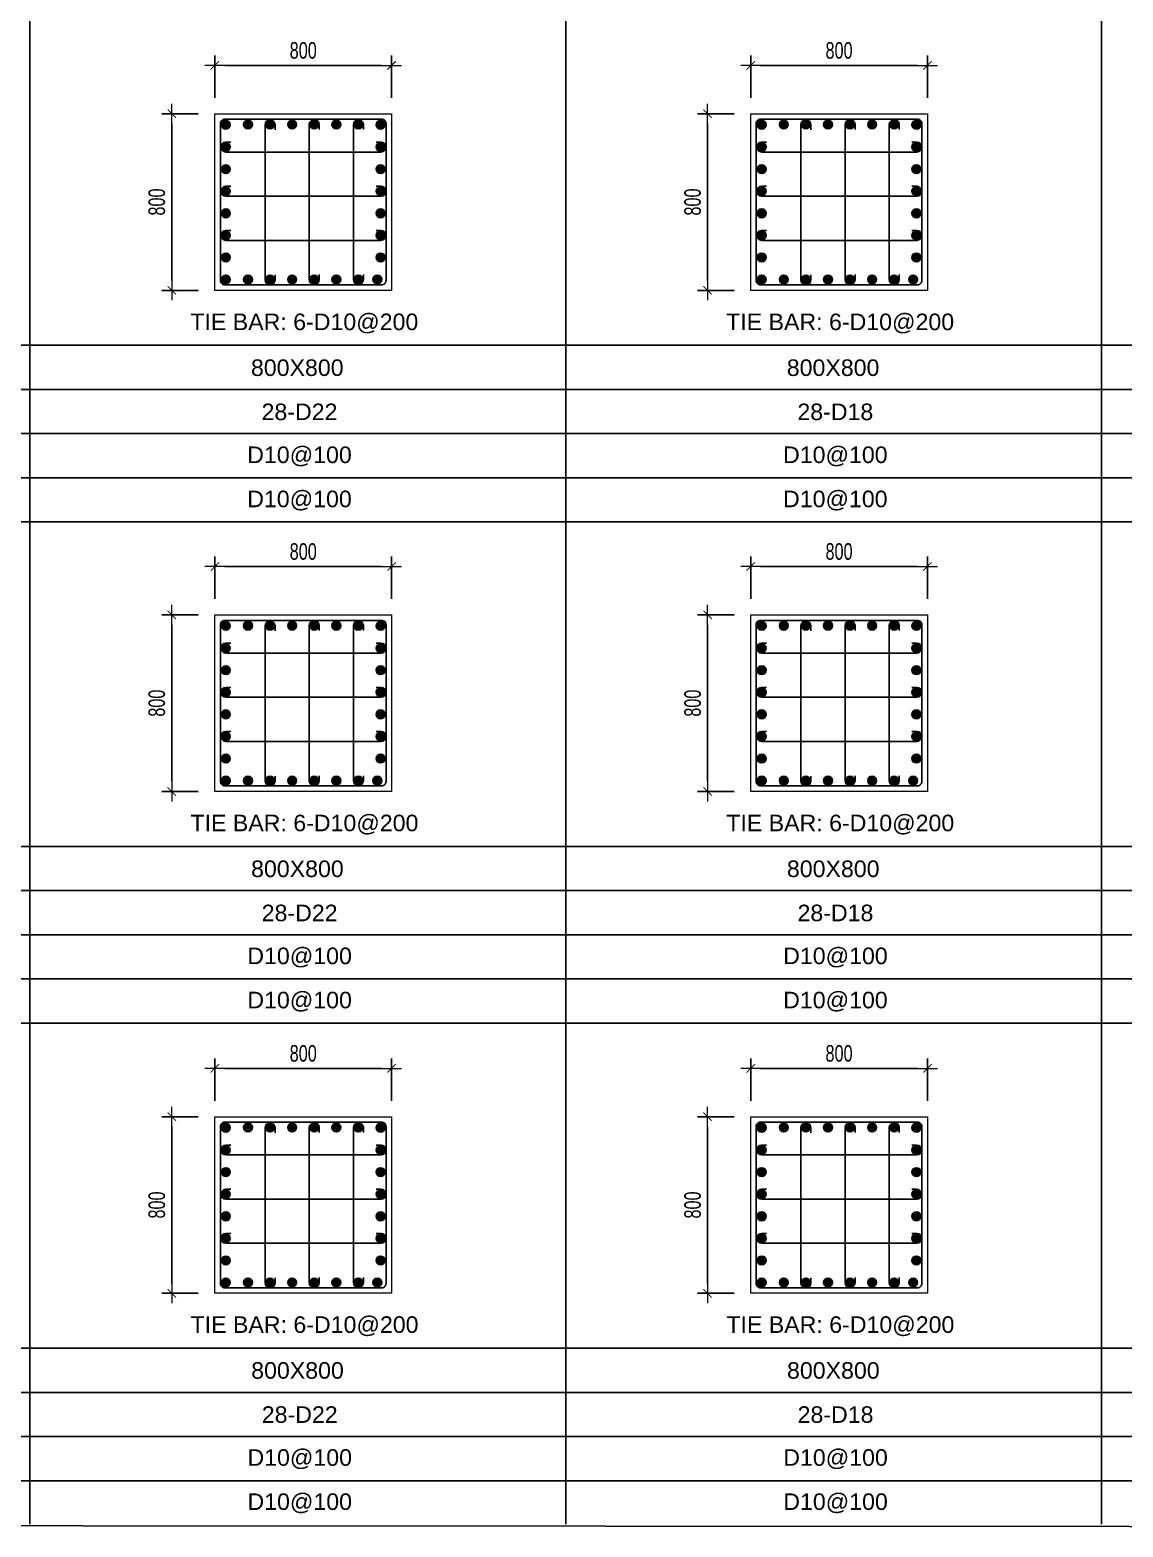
# Model space of a CAD drawing. Header units: millimetres. Extents: x 49323 to 538172, y -39336 to 181761.
# Drawn here: x 273665 to 278614, y 149341 to 156121 of the extents above; entities that cross this region are included whole.
import ezdxf
from ezdxf.enums import TextEntityAlignment as Align

# ---------------------------------------------------------------- set-up
doc = ezdxf.new("R2010")
doc.units = ezdxf.units.MM
doc.linetypes.add('CENTER2', pattern=[1.125, 0.75, -0.125, 0.125, -0.125])
doc.layers.get('Defpoints').update_dxf_attribs({"color": 151, "lineweight": 9})
for name, color, linetype in [('2', 2, 'Continuous'), ('A-ANNO-LEAD', 4, 'Continuous'), ('CEN', 1, 'CENTER2'), ('STL', 3, 'Continuous'), ('TIT1', 3, 'Continuous')]:
    doc.layers.add(name, color=color, linetype=linetype)
doc.layers.add('NDC_S_CONTINUOUS', color=3, linetype='Continuous', lineweight=20)
doc.layers.add('NDC_S_DIM', color=1, linetype='Continuous', lineweight=15)
doc.styles.add('NDC_ARIAL', font='arial.ttf', dxfattribs={"width": 0.85})
doc.styles.add('NDC_DIM', font='', dxfattribs={"width": 0.75})
doc.styles.get('NDC_DIM').set_extended_font_data('Dotum')
doc.dimstyles.new('NDC_dim_30', dxfattribs={"dimscale": 30, "dimtxt": 2.5, "dimasz": 1.5, "dimexe": 1.5, "dimexo": 2.5, "dimgap": 1, "dimtad": 1, "dimdec": 0, "dimzin": 0, "dimdsep": 46, "dimtxsty": 'NDC_DIM', "dimblk": 'DIMMARK', "dimcen": 0.09, "dimdle": 1.2, "dimclrd": 1, "dimclre": 1, "dimclrt": 3, "dimadec": 0, "dimazin": 0, "dimtfac": 1, "dimtdec": 0, "dimtix": 1, "dimtofl": 0, "dimtmove": 0, "dimatfit": 3, "dimfxl": 8, "dimfxlon": 1, "dimtolj": 1, "dimtzin": 0, "dimarcsym": 0})

# ---------------------------------------------------------------- blocks, each defined once
blk = doc.blocks.new('8')
at = {"layer": '2'}
blk.add_hatch(color=256, dxfattribs=at).paths.add_polyline_path([(20, 0, 0.386127), (1.9, 19.9), (-1.9, 19.9, 0.386127), (-20, 0, 1)])
blk.add_circle((0, 0), 20, dxfattribs=at)
blk = doc.blocks.new('5')
at = {"layer": 'CEN', "rotation": 180}
blk.add_blockref('8', (0, 0), dxfattribs=at)
blk = doc.blocks.new('DIMMARK')
at = {"layer": 'NDC_S_DIM', "color": 1}
blk.add_line((-1.5, 0), (1, 0), dxfattribs=at)
at = {"layer": 'NDC_S_DIM', "color": 2, "const_width": 0.1}
blk.add_lwpolyline([(-0.42, -0.42), (0.42, 0.42)], dxfattribs=at)
blk = doc.blocks.new('*D1350')
at = {"layer": 'Defpoints', "color": 0, "ltscale": 40, "transparency": 16777216}
for p in [(275302.3, 151418.3), (274502.3, 151196.9), (275302.3, 151196.9)]:
    blk.add_point(p, dxfattribs=at)
at = {"layer": 'NDC_S_DIM', "color": 1, "lineweight": -2, "ltscale": 40, "transparency": 16777216}
for p, q in [((274502.3, 151271.9), (274502.3, 151463.3)), ((274547.3, 151418.3), (275257.3, 151418.3)), ((275302.3, 151271.9), (275302.3, 151463.3))]:
    blk.add_line(p, q, dxfattribs=at)
at = {"layer": 'NDC_S_DIM', "color": 1, "lineweight": -2, "ltscale": 40, "transparency": 16777216, "xscale": 45, "yscale": 45, "zscale": 45, "rotation": 180}
blk.add_blockref('DIMMARK', (274502.3, 151418.3), dxfattribs=at)
at = {"layer": 'NDC_S_DIM', "color": 1, "lineweight": -2, "ltscale": 40, "transparency": 16777216, "xscale": 45, "yscale": 45, "zscale": 45}
blk.add_blockref('DIMMARK', (275302.3, 151418.3), dxfattribs=at)
at = {"layer": 'NDC_S_DIM', "color": 3, "ltscale": 40, "transparency": 16777216, "insert": (274902.3, 151485.8), "char_height": 75, "attachment_point": 5, "style": 'NDC_DIM'}
blk.add_mtext('\\A1;800', dxfattribs=at)
blk = doc.blocks.new('*D1351')
at = {"layer": 'Defpoints', "color": 0, "ltscale": 40, "transparency": 16777216}
for p in [(274502.3, 151199.5), (274306.9, 150399.5), (274502.3, 150399.5)]:
    blk.add_point(p, dxfattribs=at)
at = {"layer": 'NDC_S_DIM', "color": 1, "lineweight": -2, "ltscale": 40, "transparency": 16777216}
for p, q in [((274427.3, 151199.5), (274261.9, 151199.5)), ((274306.9, 151154.5), (274306.9, 150444.5)), ((274427.3, 150399.5), (274261.9, 150399.5))]:
    blk.add_line(p, q, dxfattribs=at)
at = {"layer": 'NDC_S_DIM', "color": 1, "lineweight": -2, "ltscale": 40, "transparency": 16777216, "xscale": 45, "yscale": 45, "zscale": 45}
for p, rotation in [((274306.9, 151199.5), 90), ((274306.9, 150399.5), 270)]:
    blk.add_blockref('DIMMARK', p, dxfattribs=dict(at, rotation=rotation))
at = {"layer": 'NDC_S_DIM', "color": 3, "ltscale": 40, "transparency": 16777216, "insert": (274239.4, 150799.5), "char_height": 75, "attachment_point": 5, "rotation": 90, "style": 'NDC_DIM'}
blk.add_mtext('\\A1;800', dxfattribs=at)
blk = doc.blocks.new('*D1352')
at = {"layer": 'Defpoints', "color": 0, "ltscale": 40, "transparency": 16777216}
for p in [(275302.3, 153691.1), (274502.3, 153469.8), (275302.3, 153469.8)]:
    blk.add_point(p, dxfattribs=at)
at = {"layer": 'NDC_S_DIM', "color": 1, "lineweight": -2, "ltscale": 40, "transparency": 16777216}
for p, q in [((274502.3, 153544.8), (274502.3, 153736.1)), ((275302.3, 153544.8), (275302.3, 153736.1)), ((274547.3, 153691.1), (275257.3, 153691.1))]:
    blk.add_line(p, q, dxfattribs=at)
at = {"layer": 'NDC_S_DIM', "color": 1, "lineweight": -2, "ltscale": 40, "transparency": 16777216, "xscale": 45, "yscale": 45, "zscale": 45, "rotation": 180}
blk.add_blockref('DIMMARK', (274502.3, 153691.1), dxfattribs=at)
at = {"layer": 'NDC_S_DIM', "color": 1, "lineweight": -2, "ltscale": 40, "transparency": 16777216, "xscale": 45, "yscale": 45, "zscale": 45}
blk.add_blockref('DIMMARK', (275302.3, 153691.1), dxfattribs=at)
at = {"layer": 'NDC_S_DIM', "color": 3, "ltscale": 40, "transparency": 16777216, "insert": (274902.3, 153758.7), "char_height": 75, "attachment_point": 5, "style": 'NDC_DIM'}
blk.add_mtext('\\A1;800', dxfattribs=at)
blk = doc.blocks.new('*D1353')
at = {"layer": 'Defpoints', "color": 0, "ltscale": 40, "transparency": 16777216}
for p in [(274502.3, 153472.3), (274306.9, 152672.3), (274502.3, 152672.3)]:
    blk.add_point(p, dxfattribs=at)
at = {"layer": 'NDC_S_DIM', "color": 1, "lineweight": -2, "ltscale": 40, "transparency": 16777216}
for p, q in [((274427.3, 153472.3), (274261.9, 153472.3)), ((274306.9, 153427.3), (274306.9, 152717.3)), ((274427.3, 152672.3), (274261.9, 152672.3))]:
    blk.add_line(p, q, dxfattribs=at)
at = {"layer": 'NDC_S_DIM', "color": 1, "lineweight": -2, "ltscale": 40, "transparency": 16777216, "xscale": 45, "yscale": 45, "zscale": 45}
for p, rotation in [((274306.9, 153472.3), 90), ((274306.9, 152672.3), 270)]:
    blk.add_blockref('DIMMARK', p, dxfattribs=dict(at, rotation=rotation))
at = {"layer": 'NDC_S_DIM', "color": 3, "ltscale": 40, "transparency": 16777216, "insert": (274239.4, 153072.3), "char_height": 75, "attachment_point": 5, "rotation": 90, "style": 'NDC_DIM'}
blk.add_mtext('\\A1;800', dxfattribs=at)
blk = doc.blocks.new('*D1354')
at = {"layer": 'Defpoints', "color": 0, "ltscale": 40, "transparency": 16777216}
for p in [(275302.3, 155960.6), (274502.3, 155739.2), (275302.3, 155739.2)]:
    blk.add_point(p, dxfattribs=at)
at = {"layer": 'NDC_S_DIM', "color": 1, "lineweight": -2, "ltscale": 40, "transparency": 16777216}
for p, q in [((274502.3, 155814.2), (274502.3, 156005.6)), ((274547.3, 155960.6), (275257.3, 155960.6)), ((275302.3, 155814.2), (275302.3, 156005.6))]:
    blk.add_line(p, q, dxfattribs=at)
at = {"layer": 'NDC_S_DIM', "color": 1, "lineweight": -2, "ltscale": 40, "transparency": 16777216, "xscale": 45, "yscale": 45, "zscale": 45, "rotation": 180}
blk.add_blockref('DIMMARK', (274502.3, 155960.6), dxfattribs=at)
at = {"layer": 'NDC_S_DIM', "color": 1, "lineweight": -2, "ltscale": 40, "transparency": 16777216, "xscale": 45, "yscale": 45, "zscale": 45}
blk.add_blockref('DIMMARK', (275302.3, 155960.6), dxfattribs=at)
at = {"layer": 'NDC_S_DIM', "color": 3, "ltscale": 40, "transparency": 16777216, "insert": (274902.3, 156028.1), "char_height": 75, "attachment_point": 5, "style": 'NDC_DIM'}
blk.add_mtext('\\A1;800', dxfattribs=at)
blk = doc.blocks.new('*D1355')
at = {"layer": 'Defpoints', "color": 0, "ltscale": 40, "transparency": 16777216}
for p in [(274502.3, 155741.8), (274306.9, 154941.8), (274502.3, 154941.8)]:
    blk.add_point(p, dxfattribs=at)
at = {"layer": 'NDC_S_DIM', "color": 1, "lineweight": -2, "ltscale": 40, "transparency": 16777216}
for p, q in [((274427.3, 155741.8), (274261.9, 155741.8)), ((274306.9, 155696.8), (274306.9, 154986.8)), ((274427.3, 154941.8), (274261.9, 154941.8))]:
    blk.add_line(p, q, dxfattribs=at)
at = {"layer": 'NDC_S_DIM', "color": 1, "lineweight": -2, "ltscale": 40, "transparency": 16777216, "xscale": 45, "yscale": 45, "zscale": 45}
for p, rotation in [((274306.9, 155741.8), 90), ((274306.9, 154941.8), 270)]:
    blk.add_blockref('DIMMARK', p, dxfattribs=dict(at, rotation=rotation))
at = {"layer": 'NDC_S_DIM', "color": 3, "ltscale": 40, "transparency": 16777216, "insert": (274239.4, 155341.8), "char_height": 75, "attachment_point": 5, "rotation": 90, "style": 'NDC_DIM'}
blk.add_mtext('\\A1;800', dxfattribs=at)
blk = doc.blocks.new('*D1358')
at = {"layer": 'Defpoints', "color": 0, "ltscale": 40, "transparency": 16777216}
for p in [(277728.4, 151418.3), (276928.4, 151196.9), (277728.4, 151196.9)]:
    blk.add_point(p, dxfattribs=at)
at = {"layer": 'NDC_S_DIM', "color": 1, "lineweight": -2, "ltscale": 40, "transparency": 16777216}
for p, q in [((276928.4, 151271.9), (276928.4, 151463.3)), ((276973.4, 151418.3), (277683.4, 151418.3)), ((277728.4, 151271.9), (277728.4, 151463.3))]:
    blk.add_line(p, q, dxfattribs=at)
at = {"layer": 'NDC_S_DIM', "color": 1, "lineweight": -2, "ltscale": 40, "transparency": 16777216, "xscale": 45, "yscale": 45, "zscale": 45, "rotation": 180}
blk.add_blockref('DIMMARK', (276928.4, 151418.3), dxfattribs=at)
at = {"layer": 'NDC_S_DIM', "color": 1, "lineweight": -2, "ltscale": 40, "transparency": 16777216, "xscale": 45, "yscale": 45, "zscale": 45}
blk.add_blockref('DIMMARK', (277728.4, 151418.3), dxfattribs=at)
at = {"layer": 'NDC_S_DIM', "color": 3, "ltscale": 40, "transparency": 16777216, "insert": (277328.4, 151485.8), "char_height": 75, "attachment_point": 5, "style": 'NDC_DIM'}
blk.add_mtext('\\A1;800', dxfattribs=at)
blk = doc.blocks.new('*D1359')
at = {"layer": 'Defpoints', "color": 0, "ltscale": 40, "transparency": 16777216}
for p in [(276928.4, 151199.5), (276733, 150399.5), (276928.4, 150399.5)]:
    blk.add_point(p, dxfattribs=at)
at = {"layer": 'NDC_S_DIM', "color": 1, "lineweight": -2, "ltscale": 40, "transparency": 16777216}
for p, q in [((276853.4, 151199.5), (276688, 151199.5)), ((276733, 151154.5), (276733, 150444.5)), ((276853.4, 150399.5), (276688, 150399.5))]:
    blk.add_line(p, q, dxfattribs=at)
at = {"layer": 'NDC_S_DIM', "color": 1, "lineweight": -2, "ltscale": 40, "transparency": 16777216, "xscale": 45, "yscale": 45, "zscale": 45}
for p, rotation in [((276733, 151199.5), 90), ((276733, 150399.5), 270)]:
    blk.add_blockref('DIMMARK', p, dxfattribs=dict(at, rotation=rotation))
at = {"layer": 'NDC_S_DIM', "color": 3, "ltscale": 40, "transparency": 16777216, "insert": (276665.5, 150799.5), "char_height": 75, "attachment_point": 5, "rotation": 90, "style": 'NDC_DIM'}
blk.add_mtext('\\A1;800', dxfattribs=at)
blk = doc.blocks.new('*D1360')
at = {"layer": 'Defpoints', "color": 0, "ltscale": 40, "transparency": 16777216}
for p in [(277728.4, 153691.1), (276928.4, 153469.8), (277728.4, 153469.8)]:
    blk.add_point(p, dxfattribs=at)
at = {"layer": 'NDC_S_DIM', "color": 1, "lineweight": -2, "ltscale": 40, "transparency": 16777216}
for p, q in [((276928.4, 153544.8), (276928.4, 153736.1)), ((277728.4, 153544.8), (277728.4, 153736.1)), ((276973.4, 153691.1), (277683.4, 153691.1))]:
    blk.add_line(p, q, dxfattribs=at)
at = {"layer": 'NDC_S_DIM', "color": 1, "lineweight": -2, "ltscale": 40, "transparency": 16777216, "xscale": 45, "yscale": 45, "zscale": 45, "rotation": 180}
blk.add_blockref('DIMMARK', (276928.4, 153691.1), dxfattribs=at)
at = {"layer": 'NDC_S_DIM', "color": 1, "lineweight": -2, "ltscale": 40, "transparency": 16777216, "xscale": 45, "yscale": 45, "zscale": 45}
blk.add_blockref('DIMMARK', (277728.4, 153691.1), dxfattribs=at)
at = {"layer": 'NDC_S_DIM', "color": 3, "ltscale": 40, "transparency": 16777216, "insert": (277328.4, 153758.7), "char_height": 75, "attachment_point": 5, "style": 'NDC_DIM'}
blk.add_mtext('\\A1;800', dxfattribs=at)
blk = doc.blocks.new('*D1361')
at = {"layer": 'Defpoints', "color": 0, "ltscale": 40, "transparency": 16777216}
for p in [(276928.4, 153472.3), (276733, 152672.3), (276928.4, 152672.3)]:
    blk.add_point(p, dxfattribs=at)
at = {"layer": 'NDC_S_DIM', "color": 1, "lineweight": -2, "ltscale": 40, "transparency": 16777216}
for p, q in [((276853.4, 153472.3), (276688, 153472.3)), ((276733, 153427.3), (276733, 152717.3)), ((276853.4, 152672.3), (276688, 152672.3))]:
    blk.add_line(p, q, dxfattribs=at)
at = {"layer": 'NDC_S_DIM', "color": 1, "lineweight": -2, "ltscale": 40, "transparency": 16777216, "xscale": 45, "yscale": 45, "zscale": 45}
for p, rotation in [((276733, 153472.3), 90), ((276733, 152672.3), 270)]:
    blk.add_blockref('DIMMARK', p, dxfattribs=dict(at, rotation=rotation))
at = {"layer": 'NDC_S_DIM', "color": 3, "ltscale": 40, "transparency": 16777216, "insert": (276665.5, 153072.3), "char_height": 75, "attachment_point": 5, "rotation": 90, "style": 'NDC_DIM'}
blk.add_mtext('\\A1;800', dxfattribs=at)
blk = doc.blocks.new('*D1362')
at = {"layer": 'Defpoints', "color": 0, "ltscale": 40, "transparency": 16777216}
for p in [(277728.4, 155960.6), (276928.4, 155739.2), (277728.4, 155739.2)]:
    blk.add_point(p, dxfattribs=at)
at = {"layer": 'NDC_S_DIM', "color": 1, "lineweight": -2, "ltscale": 40, "transparency": 16777216}
for p, q in [((276928.4, 155814.2), (276928.4, 156005.6)), ((276973.4, 155960.6), (277683.4, 155960.6)), ((277728.4, 155814.2), (277728.4, 156005.6))]:
    blk.add_line(p, q, dxfattribs=at)
at = {"layer": 'NDC_S_DIM', "color": 1, "lineweight": -2, "ltscale": 40, "transparency": 16777216, "xscale": 45, "yscale": 45, "zscale": 45, "rotation": 180}
blk.add_blockref('DIMMARK', (276928.4, 155960.6), dxfattribs=at)
at = {"layer": 'NDC_S_DIM', "color": 1, "lineweight": -2, "ltscale": 40, "transparency": 16777216, "xscale": 45, "yscale": 45, "zscale": 45}
blk.add_blockref('DIMMARK', (277728.4, 155960.6), dxfattribs=at)
at = {"layer": 'NDC_S_DIM', "color": 3, "ltscale": 40, "transparency": 16777216, "insert": (277328.4, 156028.1), "char_height": 75, "attachment_point": 5, "style": 'NDC_DIM'}
blk.add_mtext('\\A1;800', dxfattribs=at)
blk = doc.blocks.new('*D1363')
at = {"layer": 'Defpoints', "color": 0, "ltscale": 40, "transparency": 16777216}
for p in [(276928.4, 155741.8), (276733, 154941.8), (276928.4, 154941.8)]:
    blk.add_point(p, dxfattribs=at)
at = {"layer": 'NDC_S_DIM', "color": 1, "lineweight": -2, "ltscale": 40, "transparency": 16777216}
for p, q in [((276853.4, 155741.8), (276688, 155741.8)), ((276733, 155696.8), (276733, 154986.8)), ((276853.4, 154941.8), (276688, 154941.8))]:
    blk.add_line(p, q, dxfattribs=at)
at = {"layer": 'NDC_S_DIM', "color": 1, "lineweight": -2, "ltscale": 40, "transparency": 16777216, "xscale": 45, "yscale": 45, "zscale": 45}
for p, rotation in [((276733, 155741.8), 90), ((276733, 154941.8), 270)]:
    blk.add_blockref('DIMMARK', p, dxfattribs=dict(at, rotation=rotation))
at = {"layer": 'NDC_S_DIM', "color": 3, "ltscale": 40, "transparency": 16777216, "insert": (276665.5, 155341.8), "char_height": 75, "attachment_point": 5, "rotation": 90, "style": 'NDC_DIM'}
blk.add_mtext('\\A1;800', dxfattribs=at)

msp = doc.modelspace()

# ---------------------------------------------------------------- linework, layer by layer
at = {"layer": '2', "lineweight": -2, "ltscale": 1000}
for points in [[(275277.3, 155696.8), (275277.3, 154986.8, -0.414214), (275257.3, 154966.8), (274547.3, 154966.8, -0.414214), (274527.3, 154986.8), (274527.3, 155696.8, -0.414214), (274547.3, 155716.8), (275257.3, 155716.8, -0.414214)], [(275277.3, 153427.3), (275277.3, 152717.3, -0.414214), (275257.3, 152697.3), (274547.3, 152697.3, -0.414214), (274527.3, 152717.3), (274527.3, 153427.3, -0.414214), (274547.3, 153447.3), (275257.3, 153447.3, -0.414214)], [(275277.3, 151154.5), (275277.3, 150444.5, -0.414214), (275257.3, 150424.5), (274547.3, 150424.5, -0.414214), (274527.3, 150444.5), (274527.3, 151154.5, -0.414214), (274547.3, 151174.5), (275257.3, 151174.5, -0.414214)]]:
    msp.add_lwpolyline(points, format="xyb", close=True, dxfattribs=at)
at = {"layer": '2'}
for points in [[(274774.6, 155011.4), (274774.6, 154989.3, -1), (274729.5, 154989.3), (274729.5, 155691.3, -1), (274774.6, 155691.3), (274774.6, 155669.1)], [(274974.6, 155012.9), (274974.6, 154990.7, -1), (274929.5, 154990.7), (274929.5, 155692.7, -1), (274974.6, 155692.7), (274974.6, 155670.6)], [(275174.6, 155012.9), (275174.6, 154990.7, -1), (275129.5, 154990.7), (275129.5, 155692.7, -1), (275174.6, 155692.7), (275174.6, 155670.6)], [(274574.2, 155613.3), (274552, 155613.3, 1), (274552, 155568.3), (275254.1, 155568.3, 1), (275254.1, 155613.3), (275232, 155613.3)], [(274574.2, 155413.3), (274552, 155413.3, 1), (274552, 155368.3), (275254.1, 155368.3, 1), (275254.1, 155413.3), (275232, 155413.3)], [(274574.2, 155213.3), (274552, 155213.3, 1), (274552, 155168.3), (275254.1, 155168.3, 1), (275254.1, 155213.3), (275232, 155213.3)], [(274774.6, 152742), (274774.6, 152719.8, -1), (274729.5, 152719.8), (274729.5, 153421.8, -1), (274774.6, 153421.8), (274774.6, 153399.7)], [(274974.6, 152743.4), (274974.6, 152721.3, -1), (274929.5, 152721.3), (274929.5, 153423.3, -1), (274974.6, 153423.3), (274974.6, 153401.2)], [(275174.6, 152743.4), (275174.6, 152721.3, -1), (275129.5, 152721.3), (275129.5, 153423.3, -1), (275174.6, 153423.3), (275174.6, 153401.2)], [(274574.2, 153343.9), (274552, 153343.9, 1), (274552, 153298.9), (275254.1, 153298.9, 1), (275254.1, 153343.9), (275232, 153343.9)], [(274574.2, 153143.9), (274552, 153143.9, 1), (274552, 153098.9), (275254.1, 153098.9, 1), (275254.1, 153143.9), (275232, 153143.9)], [(274574.2, 152943.9), (274552, 152943.9, 1), (274552, 152898.9), (275254.1, 152898.9, 1), (275254.1, 152943.9), (275232, 152943.9)], [(274774.6, 150469.1), (274774.6, 150447, -1), (274729.5, 150447), (274729.5, 151149, -1), (274774.6, 151149), (274774.6, 151126.8)], [(274974.6, 150470.6), (274974.6, 150448.4, -1), (274929.5, 150448.4), (274929.5, 151150.4, -1), (274974.6, 151150.4), (274974.6, 151128.3)], [(275174.6, 150470.6), (275174.6, 150448.4, -1), (275129.5, 150448.4), (275129.5, 151150.4, -1), (275174.6, 151150.4), (275174.6, 151128.3)], [(274574.2, 151071), (274552, 151071, 1), (274552, 151026), (275254.1, 151026, 1), (275254.1, 151071), (275232, 151071)], [(274574.2, 150871), (274552, 150871, 1), (274552, 150826), (275254.1, 150826, 1), (275254.1, 150871), (275232, 150871)], [(274574.2, 150671), (274552, 150671, 1), (274552, 150626), (275254.1, 150626, 1), (275254.1, 150671), (275232, 150671)]]:
    msp.add_lwpolyline(points, format="xyb", dxfattribs=at)
at = {"layer": '2', "lineweight": -2, "ltscale": 1000, "elevation": 0}
for points in [[(277703.4, 155696.8), (277703.4, 154986.8, -0.414214), (277683.4, 154966.8), (276973.4, 154966.8, -0.414214), (276953.4, 154986.8), (276953.4, 155696.8, -0.414214), (276973.4, 155716.8), (277683.4, 155716.8, -0.414214)], [(277703.4, 153427.3), (277703.4, 152717.3, -0.414214), (277683.4, 152697.3), (276973.4, 152697.3, -0.414214), (276953.4, 152717.3), (276953.4, 153427.3, -0.414214), (276973.4, 153447.3), (277683.4, 153447.3, -0.414214)], [(277703.4, 151154.5), (277703.4, 150444.5, -0.414214), (277683.4, 150424.5), (276973.4, 150424.5, -0.414214), (276953.4, 150444.5), (276953.4, 151154.5, -0.414214), (276973.4, 151174.5), (277683.4, 151174.5, -0.414214)]]:
    msp.add_lwpolyline(points, format="xyb", close=True, dxfattribs=at)
at = {"layer": '2', "elevation": 0}
for points in [[(277200.7, 155011.4), (277200.7, 154989.3, -1), (277155.6, 154989.3), (277155.6, 155691.3, -1), (277200.7, 155691.3), (277200.7, 155669.1)], [(277400.7, 155012.9), (277400.7, 154990.7, -1), (277355.6, 154990.7), (277355.6, 155692.7, -1), (277400.7, 155692.7), (277400.7, 155670.6)], [(277600.7, 155012.9), (277600.7, 154990.7, -1), (277555.6, 154990.7), (277555.6, 155692.7, -1), (277600.7, 155692.7), (277600.7, 155670.6)], [(277000.3, 155613.3), (276978.1, 155613.3, 1), (276978.1, 155568.3), (277680.2, 155568.3, 1), (277680.2, 155613.3), (277658.1, 155613.3)], [(277000.3, 155413.3), (276978.1, 155413.3, 1), (276978.1, 155368.3), (277680.2, 155368.3, 1), (277680.2, 155413.3), (277658.1, 155413.3)], [(277000.3, 155213.3), (276978.1, 155213.3, 1), (276978.1, 155168.3), (277680.2, 155168.3, 1), (277680.2, 155213.3), (277658.1, 155213.3)], [(277200.7, 152742), (277200.7, 152719.8, -1), (277155.6, 152719.8), (277155.6, 153421.8, -1), (277200.7, 153421.8), (277200.7, 153399.7)], [(277400.7, 152743.4), (277400.7, 152721.3, -1), (277355.6, 152721.3), (277355.6, 153423.3, -1), (277400.7, 153423.3), (277400.7, 153401.2)], [(277600.7, 152743.4), (277600.7, 152721.3, -1), (277555.6, 152721.3), (277555.6, 153423.3, -1), (277600.7, 153423.3), (277600.7, 153401.2)], [(277000.3, 153343.9), (276978.1, 153343.9, 1), (276978.1, 153298.9), (277680.2, 153298.9, 1), (277680.2, 153343.9), (277658.1, 153343.9)], [(277000.3, 153143.9), (276978.1, 153143.9, 1), (276978.1, 153098.9), (277680.2, 153098.9, 1), (277680.2, 153143.9), (277658.1, 153143.9)], [(277000.3, 152943.9), (276978.1, 152943.9, 1), (276978.1, 152898.9), (277680.2, 152898.9, 1), (277680.2, 152943.9), (277658.1, 152943.9)], [(277200.7, 150469.1), (277200.7, 150447, -1), (277155.6, 150447), (277155.6, 151149, -1), (277200.7, 151149), (277200.7, 151126.8)], [(277400.7, 150470.6), (277400.7, 150448.4, -1), (277355.6, 150448.4), (277355.6, 151150.4, -1), (277400.7, 151150.4), (277400.7, 151128.3)], [(277600.7, 150470.6), (277600.7, 150448.4, -1), (277555.6, 150448.4), (277555.6, 151150.4, -1), (277600.7, 151150.4), (277600.7, 151128.3)], [(277000.3, 151071), (276978.1, 151071, 1), (276978.1, 151026), (277680.2, 151026, 1), (277680.2, 151071), (277658.1, 151071)], [(277000.3, 150871), (276978.1, 150871, 1), (276978.1, 150826), (277680.2, 150826, 1), (277680.2, 150871), (277658.1, 150871)], [(277000.3, 150671), (276978.1, 150671, 1), (276978.1, 150626), (277680.2, 150626, 1), (277680.2, 150671), (277658.1, 150671)]]:
    msp.add_lwpolyline(points, format="xyb", dxfattribs=at)
at = {"layer": 'A-ANNO-LEAD'}
msp.add_lwpolyline([(262048.7, 149354.1), (283383.7, 149341), (283383.7, 165961), (262048.7, 165974.1)], close=True, dxfattribs=at)
at = {"layer": 'NDC_S_CONTINUOUS', "ltscale": 70}
for points in [[(275302.3, 155741.8), (275302.3, 154941.8), (274502.3, 154941.8), (274502.3, 155741.8), (275302.3, 155741.8)], [(275302.3, 153472.3), (275302.3, 152672.3), (274502.3, 152672.3), (274502.3, 153472.3), (275302.3, 153472.3)], [(275302.3, 151199.5), (275302.3, 150399.5), (274502.3, 150399.5), (274502.3, 151199.5), (275302.3, 151199.5)]]:
    msp.add_lwpolyline(points, dxfattribs=at)
at = {"layer": 'NDC_S_CONTINUOUS', "ltscale": 70, "elevation": 0}
for points in [[(277728.4, 155741.8), (277728.4, 154941.8), (276928.4, 154941.8), (276928.4, 155741.8), (277728.4, 155741.8)], [(277728.4, 153472.3), (277728.4, 152672.3), (276928.4, 152672.3), (276928.4, 153472.3), (277728.4, 153472.3)], [(277728.4, 151199.5), (277728.4, 150399.5), (276928.4, 150399.5), (276928.4, 151199.5), (277728.4, 151199.5)]]:
    msp.add_lwpolyline(points, dxfattribs=at)
at = {"layer": 'TIT1'}
for p, q in [((273664.9, 165488.9), (273664.9, 149354.1)), ((276091, 165488.9), (276091, 149354.1)), ((278517.1, 165488.9), (278517.1, 149354.1)), ((283382.6, 153892.9), (262047.6, 153892.9)), ((283383.1, 151623.5), (262048.2, 151623.5))]:
    msp.add_line(p, q, dxfattribs=at)
at = {"layer": 'TIT1', "color": 8}
for p, q in [((283382.6, 154692.9), (262675.5, 154692.9)), ((283382.6, 154492.9), (262675.5, 154492.9)), ((283382.6, 154292.9), (262675.5, 154292.9)), ((283382.6, 154092.9), (263104.7, 154092.9)), ((283383.1, 152423.5), (262676, 152423.5)), ((283383.1, 152223.5), (262676, 152223.5)), ((283383.1, 152023.5), (262676, 152023.5)), ((283383.1, 151823.5), (263105.2, 151823.5)), ((283383.7, 150150.6), (262676.6, 150150.6)), ((283383.7, 149950.6), (262676.6, 149950.6)), ((283383.7, 149750.6), (262676.6, 149750.6)), ((283383.7, 149550.6), (263105.8, 149550.6))]:
    msp.add_line(p, q, dxfattribs=at)

# ---------------------------------------------------------------- block references
at = {"layer": 'STL', "xscale": -1}
for p in [(274552, 155691.8), (276978.1, 155691.8), (274552, 155590.8), (276978.1, 155590.8), (274552, 155490.8), (276978.1, 155490.8), (274552, 155390.8), (276978.1, 155390.8), (274552, 155290.8), (276978.1, 155290.8), (274552, 155190.8), (276978.1, 155190.8), (274552, 155090.8), (276978.1, 155090.8), (274552, 154990.8), (276978.1, 154990.8), (274552, 153422.3), (276978.1, 153422.3), (274552, 153321.4), (276978.1, 153321.4), (274552, 153221.4), (276978.1, 153221.4), (274552, 153121.4), (276978.1, 153121.4), (274552, 153021.4), (276978.1, 153021.4), (274552, 152921.4), (276978.1, 152921.4), (274552, 152821.4), (276978.1, 152821.4), (274552, 152721.4), (276978.1, 152721.4), (274552, 151149.5), (276978.1, 151149.5), (274552, 151048.5), (276978.1, 151048.5), (274552, 150948.5), (276978.1, 150948.5), (274552, 150848.5), (276978.1, 150848.5), (274552, 150748.5), (276978.1, 150748.5), (274552, 150648.5), (276978.1, 150648.5), (274552, 150548.5), (276978.1, 150548.5), (274552, 150448.5), (276978.1, 150448.5)]:
    msp.add_blockref('5', p, dxfattribs=at)
at = {"layer": 'STL', "xscale": -1, "rotation": 270}
for p in [(274652, 155692.7), (274752, 155692.7), (274852, 155692.7), (274952, 155692.7), (275052, 155692.7), (275152, 155692.7), (277078.1, 155692.7), (277178.1, 155692.7), (277278.1, 155692.7), (277378.1, 155692.7), (277478.1, 155692.7), (277578.1, 155692.7), (274552, 154990.8), (274652, 154990.8), (274752, 154990.8), (274852, 154990.8), (274952, 154990.8), (275052, 154990.8), (275152, 154990.8), (275238, 154990.8), (276978.1, 154990.8), (277078.1, 154990.8), (277178.1, 154990.8), (277278.1, 154990.8), (277378.1, 154990.8), (277478.1, 154990.8), (277578.1, 154990.8), (277664.1, 154990.8), (274652, 153423.3), (274752, 153423.3), (274852, 153423.3), (274952, 153423.3), (275052, 153423.3), (275152, 153423.3), (277078.1, 153423.3), (277178.1, 153423.3), (277278.1, 153423.3), (277378.1, 153423.3), (277478.1, 153423.3), (277578.1, 153423.3), (274552, 152721.4), (274652, 152721.4), (274752, 152721.4), (274852, 152721.4), (274952, 152721.4), (275052, 152721.4), (275152, 152721.4), (275238, 152721.4), (276978.1, 152721.4), (277078.1, 152721.4), (277178.1, 152721.4), (277278.1, 152721.4), (277378.1, 152721.4), (277478.1, 152721.4), (277578.1, 152721.4), (277664.1, 152721.4), (274652, 151150.4), (274752, 151150.4), (274852, 151150.4), (274952, 151150.4), (275052, 151150.4), (275152, 151150.4), (277078.1, 151150.4), (277178.1, 151150.4), (277278.1, 151150.4), (277378.1, 151150.4), (277478.1, 151150.4), (277578.1, 151150.4), (274552, 150448.5), (274652, 150448.5), (274752, 150448.5), (274852, 150448.5), (274952, 150448.5), (275052, 150448.5), (275152, 150448.5), (275238, 150448.5), (276978.1, 150448.5), (277078.1, 150448.5), (277178.1, 150448.5), (277278.1, 150448.5), (277378.1, 150448.5), (277478.1, 150448.5), (277578.1, 150448.5), (277664.1, 150448.5)]:
    msp.add_blockref('5', p, dxfattribs=at)
at = {"layer": 'STL'}
for p in [(275252.5, 155691.8), (277678.6, 155691.8), (275252.5, 155590.8), (277678.6, 155590.8), (275252.5, 155490.8), (277678.6, 155490.8), (275252.5, 155390.8), (277678.6, 155390.8), (275252.5, 155290.8), (277678.6, 155290.8), (275252.5, 155190.8), (277678.6, 155190.8), (275252.5, 155090.8), (277678.6, 155090.8), (275252.5, 153422.3), (277678.6, 153422.3), (275252.5, 153321.4), (277678.6, 153321.4), (275252.5, 153221.4), (277678.6, 153221.4), (275252.5, 153121.4), (277678.6, 153121.4), (275252.5, 153021.4), (277678.6, 153021.4), (275252.5, 152921.4), (277678.6, 152921.4), (275252.5, 152821.4), (277678.6, 152821.4), (275252.5, 151149.5), (277678.6, 151149.5), (275252.5, 151048.5), (277678.6, 151048.5), (275252.5, 150948.5), (277678.6, 150948.5), (275252.5, 150848.5), (277678.6, 150848.5), (275252.5, 150748.5), (277678.6, 150748.5), (275252.5, 150648.5), (277678.6, 150648.5), (275252.5, 150548.5), (277678.6, 150548.5)]:
    msp.add_blockref('5', p, dxfattribs=at)

# ---------------------------------------------------------------- texts
at = {"layer": 'TIT1', "style": 'NDC_ARIAL'}
for s, p in [('TIE BAR: 6-D10@200', (274907.2, 154793.5)), ('TIE BAR: 6-D10@200', (277333.3, 154793.5)), ('800X800', (274875.3, 154591.6)), ('800X800', (277301.4, 154591.6)), ('28-D22', (274885.4, 154391.6)), ('28-D18', (277311.5, 154391.6)), ('D10@100', (274885.4, 154191.6)), ('D10@100', (277311.5, 154191.6)), ('D10@100', (274885.4, 153991.6)), ('D10@100', (277311.5, 153991.6)), ('TIE BAR: 6-D10@200', (274907.7, 152524.1)), ('TIE BAR: 6-D10@200', (277333.8, 152524.1)), ('800X800', (274875.9, 152322.2)), ('800X800', (277302, 152322.2)), ('28-D22', (274885.9, 152122.2)), ('28-D18', (277312, 152122.2)), ('D10@100', (274885.9, 151922.2)), ('D10@100', (277312, 151922.2)), ('D10@100', (274885.9, 151722.2)), ('D10@100', (277312, 151722.2)), ('TIE BAR: 6-D10@200', (274908.2, 150252.4)), ('TIE BAR: 6-D10@200', (277334.3, 150252.4)), ('800X800', (274876.4, 150050.4)), ('800X800', (277302.5, 150050.4)), ('28-D22', (274886.4, 149850.4)), ('28-D18', (277312.5, 149850.4)), ('D10@100', (274886.4, 149650.4)), ('D10@100', (277312.5, 149650.4)), ('D10@100', (274886.4, 149450.4)), ('D10@100', (277312.5, 149450.4))]:
    msp.add_text(s, height=75, dxfattribs=at).set_placement(p, align=Align.MIDDLE)

# ---------------------------------------------------------------- dimensions: what is measured, and where the dimension line sits
at = {"layer": 'NDC_S_DIM', "ltscale": 40}
for base, p1, p2, picture, middle in [((275302.3, 155960.6), (274502.3, 155739.2), (275302.3, 155739.2), '*D1354', (274902.3, 156028.1)), ((277728.4, 155960.6), (276928.4, 155739.2), (277728.4, 155739.2), '*D1362', (277328.4, 156028.1)), ((275302.3, 153691.1), (274502.3, 153469.8), (275302.3, 153469.8), '*D1352', (274902.3, 153758.7)), ((277728.4, 153691.1), (276928.4, 153469.8), (277728.4, 153469.8), '*D1360', (277328.4, 153758.7)), ((275302.3, 151418.3), (274502.3, 151196.9), (275302.3, 151196.9), '*D1350', (274902.3, 151485.8)), ((277728.4, 151418.3), (276928.4, 151196.9), (277728.4, 151196.9), '*D1358', (277328.4, 151485.8))]:
    dim = msp.add_linear_dim(base=base, p1=p1, p2=p2, dimstyle='NDC_dim_30', dxfattribs=at)
    dim.commit()
    dim.dimension.update_dxf_attribs({"geometry": picture, "text_midpoint": middle})
for base, p1, p2, picture, middle in [((274306.9, 154941.8), (274502.3, 155741.8), (274502.3, 154941.8), '*D1355', (274239.4, 155341.8)), ((276733, 154941.8), (276928.4, 155741.8), (276928.4, 154941.8), '*D1363', (276665.5, 155341.8)), ((274306.9, 152672.3), (274502.3, 153472.3), (274502.3, 152672.3), '*D1353', (274239.4, 153072.3)), ((276733, 152672.3), (276928.4, 153472.3), (276928.4, 152672.3), '*D1361', (276665.5, 153072.3)), ((274306.9, 150399.5), (274502.3, 151199.5), (274502.3, 150399.5), '*D1351', (274239.4, 150799.5)), ((276733, 150399.5), (276928.4, 151199.5), (276928.4, 150399.5), '*D1359', (276665.5, 150799.5))]:
    dim = msp.add_linear_dim(base=base, p1=p1, p2=p2, angle=90, dimstyle='NDC_dim_30', dxfattribs=at)
    dim.commit()
    dim.dimension.update_dxf_attribs({"geometry": picture, "text_midpoint": middle})

doc.saveas('drawing.dxf')
